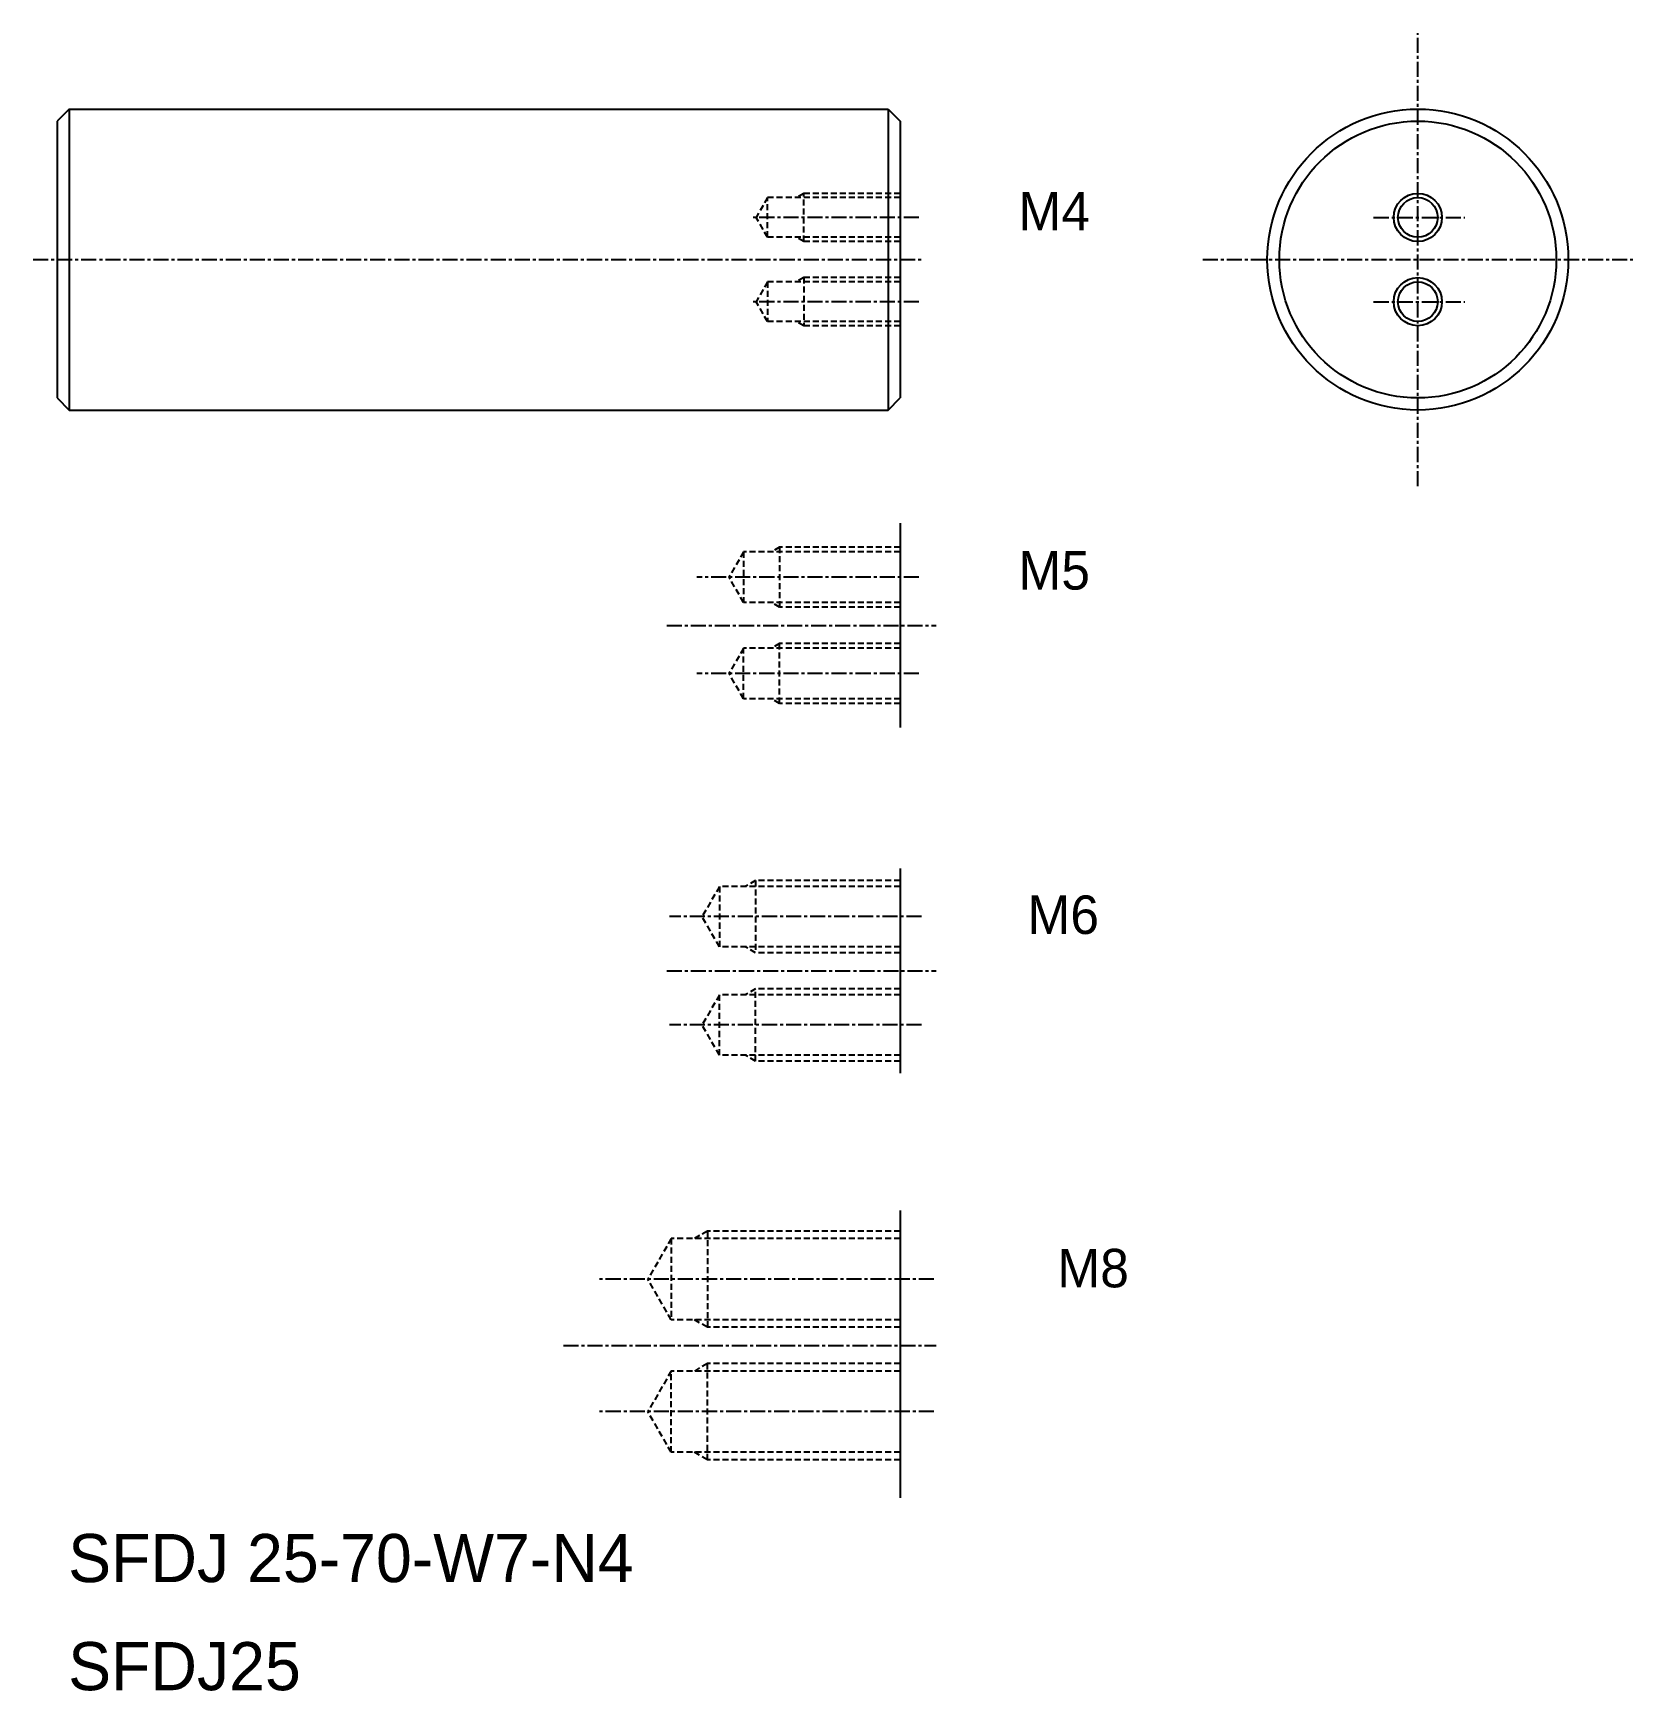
# Model space of a CAD drawing. Extents: x 66 to 199, y 78 to 216.
import ezdxf

# ---------------------------------------------------------------- set-up
doc = ezdxf.new("R2010")
doc.units = 0
doc.linetypes.add('CENTER', pattern=[2, 1.25, -0.25, 0.25, -0.25])
doc.linetypes.add('DASHED', pattern=[0.75, 0.5, -0.25])
doc.layers.get('0').update_dxf_attribs({"linetype": 'CONTINUOUS'})
doc.layers.add('CENTER', color=1, linetype='CENTER')

msp = doc.modelspace()

# ---------------------------------------------------------------- linework, layer by layer
at = {"color": 7, "linetype": 'CONTINUOUS'}
for p, q in [((68.91, 209.2), (67.91, 208.2)), ((67.91, 208.2), (67.91, 185.2)), ((68.91, 209.2), (136.91, 209.2)), ((68.91, 209.2), (68.91, 184.2)), ((136.91, 209.2), (137.91, 208.2)), ((136.91, 209.2), (136.91, 184.2)), ((137.91, 208.2), (137.91, 185.2)), ((136.91, 202.95), (136.91, 202.95)), ((67.91, 185.2), (68.91, 184.2)), ((136.91, 184.2), (137.91, 185.2)), ((68.91, 184.2), (136.91, 184.2)), ((137.91, 174.81), (137.91, 157.81)), ((137.91, 146.11), (137.91, 129.11)), ((137.91, 117.7), (137.91, 93.81))]:
    msp.add_line(p, q, dxfattribs=at)
at = {"color": 3, "linetype": 'DASHED'}
for p, q in [((126.91, 201.85), (125.96, 200.2)), ((126.91, 198.55), (126.91, 201.85)), ((137.91, 201.85), (126.91, 201.85)), ((129.91, 202.2), (129.31, 201.85)), ((129.91, 198.2), (129.91, 202.2)), ((137.91, 202.2), (129.91, 202.2)), ((126.91, 198.55), (125.96, 200.2)), ((137.91, 198.55), (126.91, 198.55)), ((129.91, 198.2), (129.31, 198.55)), ((137.91, 198.2), (129.91, 198.2)), ((126.91, 194.85), (125.96, 193.2)), ((137.91, 194.85), (126.91, 194.85)), ((126.91, 194.85), (126.91, 191.55)), ((129.91, 195.2), (129.31, 194.85)), ((137.91, 195.2), (129.91, 195.2)), ((129.91, 195.2), (129.91, 191.2)), ((126.91, 191.55), (125.96, 193.2)), ((137.91, 191.55), (126.91, 191.55)), ((129.91, 191.2), (129.31, 191.55)), ((137.91, 191.2), (129.91, 191.2)), ((124.91, 172.41), (123.7, 170.31)), ((124.91, 172.41), (124.91, 168.21)), ((137.91, 172.41), (124.91, 172.41)), ((127.91, 172.81), (127.31, 172.46)), ((127.91, 172.81), (127.91, 167.81)), ((137.91, 172.81), (127.91, 172.81)), ((124.91, 168.21), (123.7, 170.31)), ((137.91, 168.21), (124.91, 168.21)), ((127.91, 167.81), (127.31, 168.16)), ((137.91, 167.81), (127.91, 167.81)), ((124.91, 164.41), (123.7, 162.31)), ((137.91, 164.41), (124.91, 164.41)), ((124.91, 160.21), (124.91, 164.41)), ((127.91, 164.81), (127.31, 164.46)), ((137.91, 164.81), (127.91, 164.81)), ((127.91, 159.81), (127.91, 164.81)), ((124.91, 160.21), (123.7, 162.31)), ((137.91, 160.21), (124.91, 160.21)), ((127.91, 159.81), (127.31, 160.16)), ((137.91, 159.81), (127.91, 159.81)), ((122.91, 144.61), (121.47, 142.11)), ((137.91, 144.61), (122.91, 144.61)), ((122.91, 144.61), (122.91, 139.61)), ((125.91, 145.11), (125.05, 144.61)), ((137.91, 145.11), (125.91, 145.11)), ((125.91, 145.11), (125.91, 139.11)), ((122.91, 139.61), (121.47, 142.11)), ((137.91, 139.61), (122.91, 139.61)), ((125.91, 139.11), (125.05, 139.61)), ((137.91, 139.11), (125.91, 139.11)), ((122.91, 135.61), (121.47, 133.11)), ((122.91, 130.61), (122.91, 135.61)), ((137.91, 135.61), (122.91, 135.61)), ((125.91, 136.11), (125.05, 135.61)), ((125.91, 130.11), (125.91, 136.11)), ((137.91, 136.11), (125.91, 136.11)), ((122.91, 130.61), (121.47, 133.11)), ((137.91, 130.61), (122.91, 130.61)), ((125.91, 130.11), (125.05, 130.61)), ((137.91, 130.11), (125.91, 130.11)), ((121.91, 115.99), (120.83, 115.36)), ((137.91, 115.99), (121.91, 115.99)), ((121.91, 115.99), (121.91, 107.99)), ((118.91, 115.36), (116.97, 111.99)), ((137.91, 115.36), (118.91, 115.36)), ((118.91, 115.36), (118.91, 108.61)), ((118.91, 108.61), (116.97, 111.99)), ((137.91, 108.61), (118.91, 108.61)), ((121.91, 107.99), (120.83, 108.61)), ((137.91, 107.99), (121.91, 107.99)), ((121.91, 104.99), (120.83, 104.36)), ((121.91, 96.99), (121.91, 104.99)), ((137.91, 104.99), (121.91, 104.99)), ((118.91, 104.36), (116.97, 100.99)), ((118.91, 97.61), (118.91, 104.36)), ((137.91, 104.36), (118.91, 104.36)), ((118.91, 97.61), (116.97, 100.99)), ((137.91, 97.61), (118.91, 97.61)), ((121.91, 96.99), (120.83, 97.61)), ((137.91, 96.99), (121.91, 96.99))]:
    msp.add_line(p, q, dxfattribs=at)
msp.add_line((136.91, 196.7), (136.91, 196.7))
at = {"color": 7, "linetype": 'CONTINUOUS'}
for centre, radius in [((180.91, 196.7), 12.5), ((180.91, 196.7), 11.5), ((180.91, 200.2), 1.65), ((180.91, 193.2), 1.65)]:
    msp.add_circle(centre, radius, dxfattribs=at)
at = {"color": 3, "linetype": 'CONTINUOUS'}
for centre in [(180.91, 200.2), (180.91, 193.2)]:
    msp.add_circle(centre, 2, dxfattribs=at)
at = {"layer": 'CENTER', "color": 1, "linetype": 'CENTER'}
for p, q in [((180.91, 177.88), (180.91, 215.51)), ((139.47, 200.2), (125.52, 200.2)), ((177.24, 200.2), (184.82, 200.2)), ((65.91, 196.7), (139.91, 196.7)), ((163.05, 196.7), (198.77, 196.7)), ((139.47, 193.2), (125.52, 193.2)), ((177.24, 193.2), (184.82, 193.2)), ((139.47, 170.31), (121.02, 170.31)), ((118.53, 166.31), (140.92, 166.31)), ((139.47, 162.31), (121.02, 162.31)), ((139.69, 142.11), (118.77, 142.11)), ((118.53, 137.61), (140.92, 137.61)), ((139.69, 133.11), (118.77, 133.11)), ((140.71, 111.99), (112.8, 111.99)), ((109.95, 106.49), (140.92, 106.49)), ((140.71, 100.99), (112.8, 100.99))]:
    msp.add_line(p, q, dxfattribs=at)

# ---------------------------------------------------------------- texts
at = {"color": 7, "linetype": 'CONTINUOUS'}
for s, height, p in [('M4', 3.2, (147.74, 199.12)), ('M5', 3.2, (147.74, 169.28)), ('M6', 3.2, (148.49, 140.67)), ('M8', 3.2, (150.97, 111.31)), ('SFDJ 25-70-W7-N4', 4, (68.82, 86.82)), ('SFDJ25', 4, (68.82, 77.84))]:
    msp.add_text(s, height=height, dxfattribs=at).set_placement(p)

doc.saveas('drawing.dxf')
